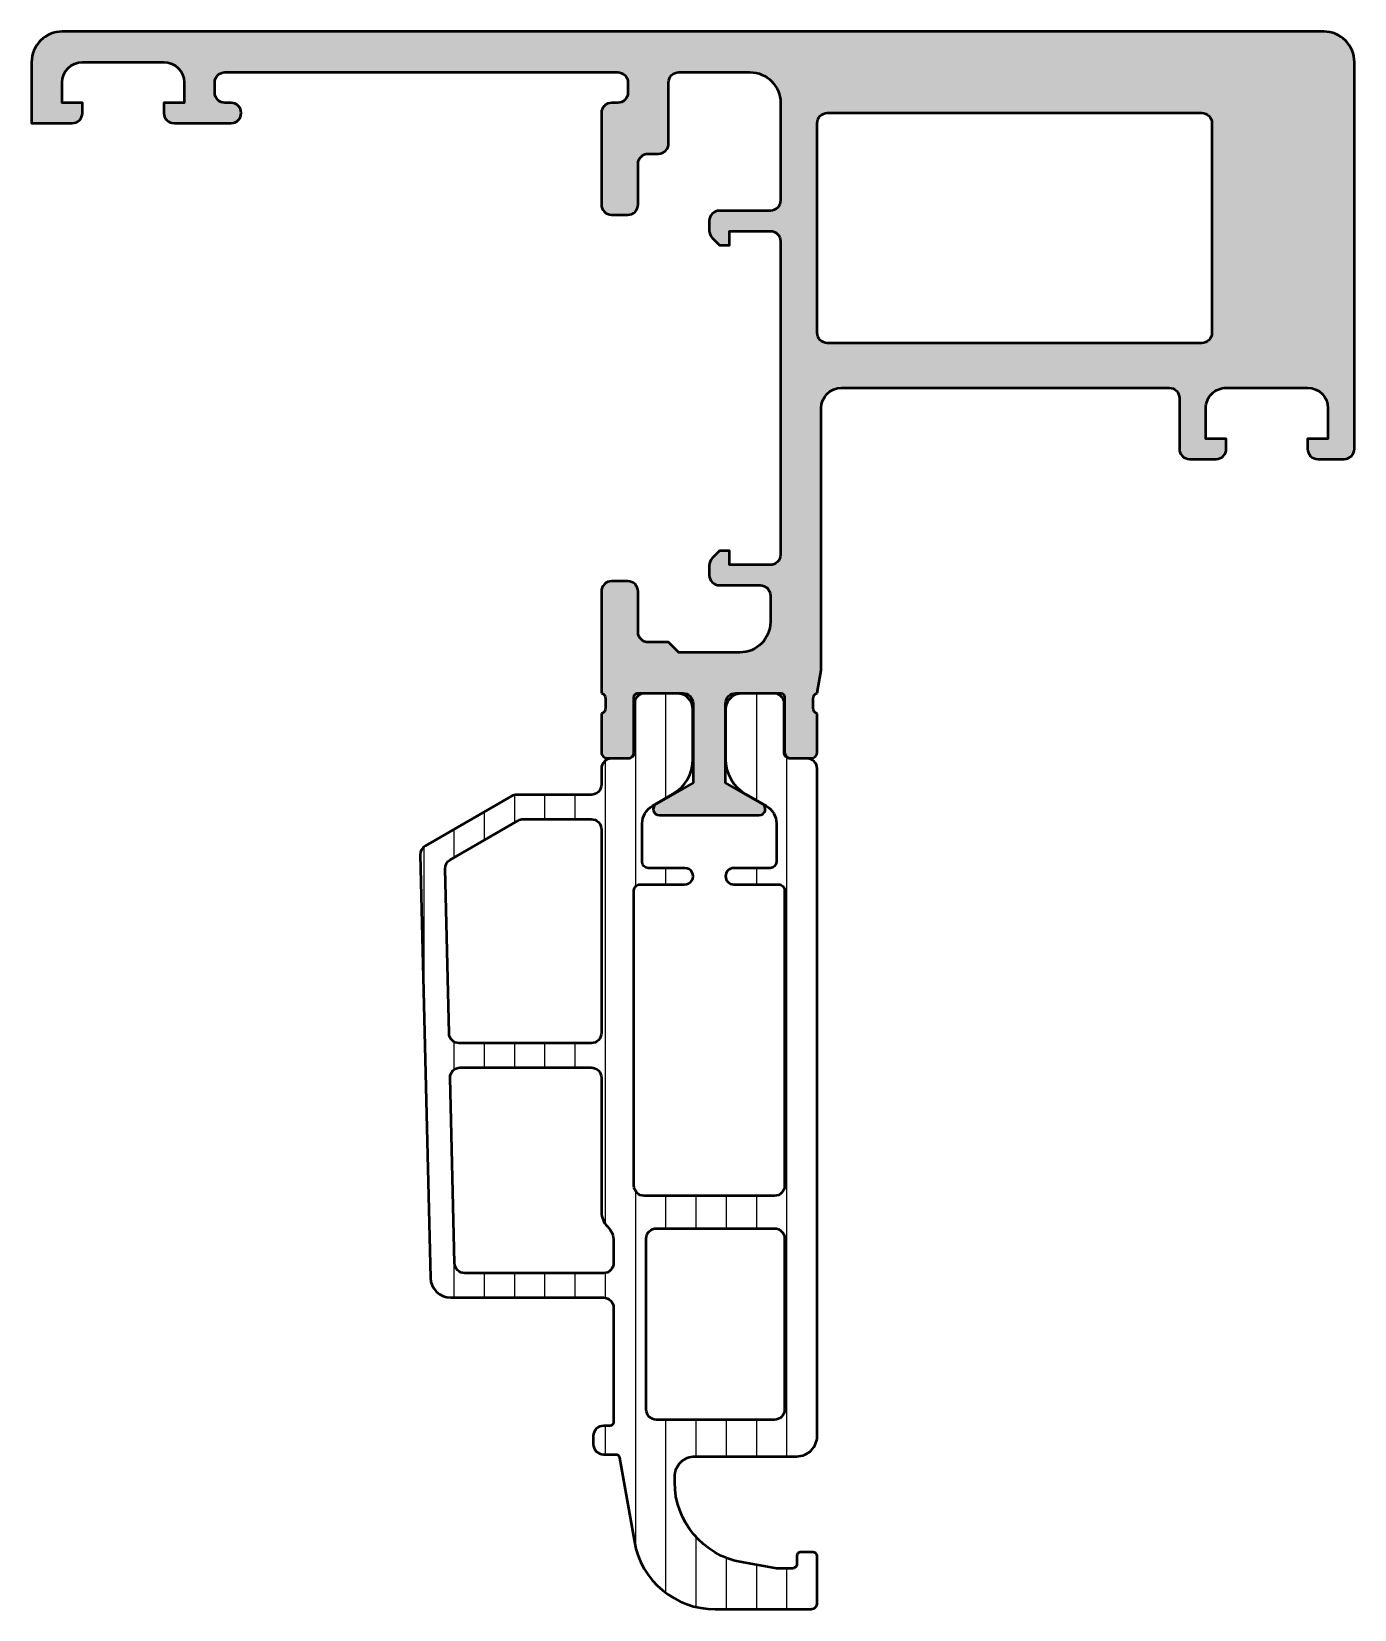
# Model space of a CAD drawing. Extents: x -38.6 to 26.4, y 0 to 77.5.
import ezdxf

# ---------------------------------------------------------------- set-up
doc = ezdxf.new("R2010")
doc.units = 0
for name, color, linetype, lineweight in [('0S-Alu contour', 7, 'Continuous', 50), ('0S-Alu hatch', 252, 'Continuous', 25), ('0S-Plastic contour', 254, 'Continuous', 50), ('0S-Plastic hatch', 253, 'Continuous', 25)]:
    doc.layers.add(name, color=color, linetype=linetype, lineweight=lineweight)

# ---------------------------------------------------------------- blocks, each defined once
blk = doc.blocks.new('333700__1AE1D307_70A3_4FC8_9673_58125BFE7215_')
at = {"layer": '0S-Alu hatch'}
h = blk.add_hatch(color=256, dxfattribs=at)
edge = h.paths.add_edge_path()
edge.add_line((-38.59999999999989, 75.99), (-38.59999999999989, 72.99))
edge.add_line((-38.59999999999989, 72.99), (-36.59999999999989, 72.99))
edge.add_arc((-36.59999999999997, 73.49000000000007), 0.500000000000071, 270.000000000009, 360)
edge.add_line((-36.0999999999999, 73.49000000000007), (-36.09999999999989, 73.99))
edge.add_line((-36.09999999999989, 73.99), (-37.09999999999989, 73.99))
edge.add_line((-37.09999999999989, 73.99), (-37.09999999999989, 74.98999999999994))
edge.add_ellipse((-36.09999999999986, 74.98999999999997), major_axis=(-1.000000000000028, 0), ratio=1, start_angle=270.00000000000165, end_angle=360, ccw=False)
edge.add_line((-36.09999999999989, 75.99), (-32.09999999999989, 75.99))
edge.add_ellipse((-32.09999999999989, 74.99), major_axis=(-1, 0), ratio=1, start_angle=180, end_angle=270, ccw=False)
edge.add_line((-31.09999999999989, 74.99), (-31.09999999999989, 73.99))
edge.add_line((-31.09999999999989, 73.99), (-32.09999999999989, 73.99))
edge.add_line((-32.09999999999989, 73.99), (-32.09999999999989, 73.49))
edge.add_arc((-31.59999999999988, 73.49000000000001), 0.5000000000000107, 180, 269.9999999999984)
edge.add_line((-31.59999999999989, 72.99), (-28.79999999999994, 72.99))
edge.add_arc((-28.79999999999988, 73.49), 0.5, 269.9999999999935, 449.9999999999935)
edge.add_line((-28.79999999999983, 73.99), (-29.09999999999989, 73.99))
edge.add_ellipse((-29.0999999999999, 74.48999999999998), major_axis=(-0.4999999999999858, 0), ratio=1, start_angle=0, end_angle=90.0000000000008, ccw=False)
edge.add_line((-29.59999999999988, 74.48999999999998), (-29.59999999999989, 74.98999999999994))
edge.add_ellipse((-29.10000000000025, 74.9899999999999), major_axis=(-0.4999999999996448, 0), ratio=1, start_angle=269.9999999999984, end_angle=360, ccw=False)
edge.add_line((-29.10000000000023, 75.48999999999954), (-9.79999999999971, 75.49))
edge.add_ellipse((-9.799999999999937, 74.98999999999977), major_axis=(-0.5000000000002274, 0), ratio=1, start_angle=180, end_angle=269.99999999997397, ccw=False)
edge.add_line((-9.29999999999971, 74.98999999999977), (-9.29999999999971, 74.48999999999971))
edge.add_ellipse((-9.799999999999653, 74.48999999999988), major_axis=(-0.4999999999999432, 0), ratio=1, start_angle=89.99999999999352, end_angle=180, ccw=False)
edge.add_line((-9.79999999999971, 73.98999999999992), (-10.09999999999955, 73.98999999999992))
edge.add_arc((-10.09999999999948, 73.4900000000001), 0.4999999999998437, 90.00000000000733, 180)
edge.add_line((-10.59999999999933, 73.4900000000001), (-10.59999999999989, 68.98999999999988))
edge.add_arc((-10.10000000000006, 68.98999999999982), 0.4999999999998295, 180, 269.9999999999935)
edge.add_line((-10.10000000000012, 68.49), (-9.299999999999823, 68.49))
edge.add_arc((-9.29999999999951, 68.9899999999998), 0.4999999999998011, 269.9999999999642, 360)
edge.add_line((-8.79999999999971, 68.9899999999998), (-8.79999999999971, 70.9900000000001))
edge.add_ellipse((-8.299999999999908, 70.99000000000014), major_axis=(-0.4999999999998011, 0), ratio=1, start_angle=270.00000000000324, end_angle=360, ccw=False)
edge.add_line((-8.299999999999937, 71.48999999999992), (-7.799999999999594, 71.49))
edge.add_arc((-7.799999999999637, 71.99000000000015), 0.5000000000001564, 270.0000000000049, 360)
edge.add_line((-7.299999999999481, 71.99000000000015), (-7.299999999999935, 74.99000000000005))
edge.add_ellipse((-6.799999999999893, 74.98999999999995), major_axis=(-0.5000000000000427, 0), ratio=1, start_angle=269.99999999999187, end_angle=360, ccw=False)
edge.add_line((-6.799999999999822, 75.49), (-3.299999999999822, 75.49))
edge.add_ellipse((-3.29999999999985, 73.98999999999997), major_axis=(-1.500000000000028, 0), ratio=1, start_angle=180, end_angle=269.9999999999989, ccw=False)
edge.add_line((-1.799999999999822, 73.98999999999997), (-1.799999999999708, 69.18999999999993))
edge.add_ellipse((-2.299999999999843, 69.18999999999994), major_axis=(-0.5000000000001349, 0), ratio=1, start_angle=90.00000000000239, end_angle=180, ccw=False)
edge.add_line((-2.299999999999822, 68.68999999999981), (-4.80000000000039, 68.6899999999997))
edge.add_arc((-4.800000000000212, 68.18999999999974), 0.4999999999999574, 90.00000000002036, 180)
edge.add_line((-5.30000000000017, 68.18999999999974), (-5.300000000000163, 67.71233087468475))
edge.add_arc((-4.799999999997385, 67.71233087468516), 0.5000000000027783, 180, 225.0000000000436)
edge.add_line((-5.153553390592354, 67.35877748408966), (-4.799999999999708, 66.98999999999954))
edge.add_line((-4.799999999999708, 66.98999999999954), (-4.300000000000163, 66.98999999999948))
edge.add_line((-4.300000000000163, 66.98999999999948), (-4.300000000000163, 67.68999999999959))
edge.add_line((-4.300000000000163, 67.68999999999959), (-2.299999999999481, 67.68999999999959))
edge.add_ellipse((-2.299999999999509, 67.18999999999954), major_axis=(-0.5000000000000285, 0), ratio=1, start_angle=180, end_angle=269.99999999999676, ccw=False)
edge.add_line((-1.799999999999481, 67.18999999999954), (-1.799999999999708, 51.78999999999972))
edge.add_ellipse((-2.299999999999672, 51.78999999999969), major_axis=(-0.4999999999999643, 0), ratio=1, start_angle=89.99999999999591, end_angle=180, ccw=False)
edge.add_line((-2.299999999999708, 51.28999999999972), (-4.300000000000276, 51.28999999999972))
edge.add_line((-4.300000000000276, 51.28999999999972), (-4.300000000000163, 51.98999999999988))
edge.add_line((-4.300000000000163, 51.98999999999988), (-4.799999999999708, 51.98999999999971))
edge.add_line((-4.799999999999708, 51.98999999999971), (-5.153553390592359, 51.62122251590908))
edge.add_arc((-4.79999999999872, 51.26766912531413), 0.500000000001446, 134.9999999998934, 180)
edge.add_line((-5.300000000000165, 51.26766912531413), (-5.300000000000163, 50.78999999999972))
edge.add_arc((-4.800000000000021, 50.78999999999986), 0.5000000000001421, 180, 269.9999999999838)
edge.add_line((-4.800000000000163, 50.28999999999972), (-2.799999999999708, 50.28999999999967))
edge.add_ellipse((-2.799999999999793, 49.78999999999958), major_axis=(-0.5000000000000853, 0), ratio=1, start_angle=180, end_angle=269.9999999999902, ccw=False)
edge.add_line((-2.299999999999708, 49.78999999999958), (-2.299999999999935, 48.4900000000001))
edge.add_ellipse((-3.799999999999879, 48.49000000000005), major_axis=(-1.499999999999943, 0), ratio=1, start_angle=90.00000000000648, end_angle=180, ccw=False)
edge.add_line((-3.799999999999708, 46.99000000000011), (-6.799999999999708, 46.98999999999999))
edge.add_line((-6.799999999999708, 46.98999999999999), (-7.299999999999708, 47.48999999999999))
edge.add_line((-7.299999999999708, 47.48999999999999), (-8.299999999999482, 47.48999999999999))
edge.add_ellipse((-8.29999999999956, 47.99000000000014), major_axis=(-0.5000000000001493, 0), ratio=1, start_angle=0, end_angle=90.00000000000898, ccw=False)
edge.add_line((-8.79999999999971, 47.99000000000014), (-8.79999999999971, 49.98999999999949))
edge.add_arc((-9.299999999999887, 49.98999999999981), 0.5000000000001777, 0, 89.99999999997966)
edge.add_line((-9.29999999999971, 50.48999999999999), (-10.09999999999943, 50.48999999999994))
edge.add_arc((-10.09999999999985, 49.98999999999989), 0.5000000000000427, 89.99999999995278, 180)
edge.add_line((-10.59999999999989, 49.98999999999989), (-10.6, 44.99000000000011))
edge.add_ellipse((-10.67883644654314, 44.72247940800618), major_axis=(-0.2788950563282385, 0), ratio=1, start_angle=178.8354106260059, end_angle=253.580123580536, ccw=False)
edge.add_line((-10.39999899999928, 44.71681100000829), (-10.39999899999905, 44.26252048938162))
edge.add_ellipse((-10.67886709564217, 44.2568598299045), major_axis=(-0.2789255417371022, 0), ratio=1, start_angle=106.42459455531491, end_angle=181.162870072901, ccw=False)
edge.add_line((-10.5999999999992, 43.98931648938154), (-10.59999999999955, 42.0899999999995))
edge.add_arc((-10.29999999999937, 42.08999999999933), 0.3000000000001819, 180, 270.0000000000216)
edge.add_line((-10.29999999999925, 41.78999999999915), (-9.300000000000278, 41.78999999999892))
edge.add_arc((-9.299999999999851, 42.08999999999948), 0.3000000000005514, 269.9999999999186, 360)
edge.add_line((-8.9999999999993, 42.08999999999948), (-8.999999999999755, 44.78999979626336))
edge.add_ellipse((-8.800000000001727, 44.78999979626332), major_axis=(-0.1999999999980275, 0), ratio=1, start_angle=269.9999993432893, end_angle=360, ccw=False)
edge.add_line((-8.799999997709374, 44.98999979626136), (-6.599979809750133, 44.98999977104936))
edge.add_ellipse((-6.599979809744804, 44.49000013670686), major_axis=(-0.4999996343425011, 0), ratio=1, start_angle=179.9999726792434, end_angle=270.00000000061067, ccw=False)
edge.add_line((-6.09998017540236, 44.48999989828847), (-6.09998017540236, 40.58996209954147))
edge.add_line((-6.09998017540236, 40.58996209954147), (-7.901580952457361, 39.54980740593651))
edge.add_arc((-7.751580952457433, 39.28999978480115), 0.2999999999999872, 119.9999999999854, 269.9999999999878)
edge.add_line((-7.751580952457497, 38.98999978480116), (-2.848379398346859, 38.98999978480116))
edge.add_arc((-2.848379398347151, 39.28999978480114), 0.2999999999999829, 270.0000000000556, 420.0000000000632)
edge.add_line((-2.698379398347447, 39.54980740593662), (-4.499980175402224, 40.58996209954147))
edge.add_line((-4.499980175402224, 40.58996209954147), (-4.499980175402451, 44.4899998982883))
edge.add_ellipse((-3.999980541059851, 44.49000013670683), major_axis=(-0.4999996343426574, 0), ratio=1, start_angle=-90.00000000057969, end_angle=2.7320756714743766e-05, ccw=False)
edge.add_line((-3.999980541054791, 44.98999977104948), (-1.800000002291635, 44.98999979626067))
edge.add_ellipse((-1.799999999999722, 44.78999979626062), major_axis=(-0.2000000000000597, 0), ratio=1, start_angle=180, end_angle=270.0000006565845, ccw=False)
edge.add_line((-1.599999999999663, 44.78999979626062), (-1.599999999999663, 42.08999978365675))
edge.add_arc((-1.299999999999168, 42.08999978365734), 0.3000000000004945, 180, 270.0000000000705)
edge.add_line((-1.299999999998799, 41.78999978365685), (-0.2999999999994813, 41.78999978365685))
edge.add_arc((-0.2999999999996945, 42.08999978365679), 0.2999999999999403, 270.0000000000407, 360)
edge.add_line((2.459e-13, 42.08999978365679), (3.595e-13, 43.98931627303942))
edge.add_ellipse((0.0788670956433933, 44.25685961356253), major_axis=(-0.2789255417372833, 0), ratio=1, start_angle=-1.1628700728887225, end_angle=73.57540544468208, ccw=False)
edge.add_line((-0.2000009999999083, 44.26252027303961), (-0.2000009999999108, 44.7168107836661))
edge.add_ellipse((0.0788363662121484, 44.72247919003075), major_axis=(-0.278894975979835, 0), ratio=1, start_angle=-73.58012358057039, end_angle=1.164589373953902, ccw=False)
edge.add_line((-5.76184059e-08, 44.98999970495325), (0.2000000000000639, 46.12425639564837))
edge.add_line((0.2000000000000639, 46.12425639564837), (0.2000000000000639, 58.98999999999931))
edge.add_ellipse((1.200000000000333, 58.98999999999933), major_axis=(-1.00000000000027, 0), ratio=1, start_angle=270.00000000000244, end_angle=360, ccw=False)
edge.add_line((1.200000000000291, 59.98999999999959), (17.29999999999986, 59.98999999999954))
edge.add_ellipse((17.30026014177668, 59.49026014177603), major_axis=(-0.4997399259324809, 0), ratio=1, start_angle=179.9701744331647, end_angle=270.0298255668338, ccw=False)
edge.add_line((17.8000000000002, 59.48999999999919), (17.8000000000002, 56.98999999999937))
edge.add_arc((18.29973985822334, 56.98973985822274), 0.4997399259321042, 179.9701744331891, 270.0298255668378)
edge.add_line((18.3000000000002, 56.4899999999996), (19.59999923706052, 56.48999999999954))
edge.add_arc((19.60001976472822, 56.98997947233206), 0.499979472753929, 269.997647605978, 360.0023523939924)
edge.add_line((20.09999923706075, 56.98999999999951), (20.09999923706063, 57.48999999999954))
edge.add_line((20.09999923706063, 57.48999999999954), (19.09999923706052, 57.48999999999954))
edge.add_line((19.09999923706052, 57.48999999999954), (19.09999923706052, 58.9899999999996))
edge.add_ellipse((20.09999923706048, 58.98999999999964), major_axis=(-0.9999999999999573, 0), ratio=1, start_angle=269.99999999999756, end_angle=360, ccw=False)
edge.add_line((20.09999923706052, 59.98999999999959), (24.09999923706064, 59.98999999999954))
edge.add_ellipse((24.09993023723738, 58.9899310001764), major_axis=(-1.000069002203465, 0), ratio=1, start_angle=180.003953125862, end_angle=269.9960468741116, ccw=False)
edge.add_line((25.09999923706052, 58.98999999999919), (25.09999923706052, 57.48999999999931))
edge.add_line((25.09999923706052, 57.48999999999931), (24.09999923706064, 57.48999999999954))
edge.add_line((24.09999923706064, 57.48999999999954), (24.09999923706064, 56.98999999999959))
edge.add_arc((24.59997364434203, 56.98997440728099), 0.4999744079364205, 179.9970671402619, 270.0029328596412)
edge.add_line((24.59999923706063, 56.4899999999996), (25.90000228881811, 56.48999999999954))
edge.add_arc((25.8999966178682, 56.99000338213156), 0.5000033821641809, 270.0006498385949, 359.9993501610261)
edge.add_line((26.40000000000022, 56.98999771117835), (26.4, 75.99))
edge.add_arc((24.90002811001469, 75.99002810999866), 1.499971890248706, 359.9989262571821, 450.0010405805716)
edge.add_line((24.90000086818954, 77.48999999999998), (-37.09999999999967, 77.49))
edge.add_arc((-37.09999999999977, 75.98999999999987), 1.500000000000127, 89.9999999999962, 180)
edge = h.paths.add_edge_path()
edge.add_ellipse((0.5000000000004164, 72.99), major_axis=(-0.4999999999999432, 0), ratio=1, start_angle=270.0000000000065, end_angle=360, ccw=False)
edge.add_line((0.5000000000003596, 73.48999999999992), (18.90000000000011, 73.48999999999998))
edge.add_ellipse((18.90002560021481, 72.99002560021519), major_axis=(-0.4999744004401946, 0), ratio=1, start_angle=179.997067647325, end_angle=270.0029337187196, ccw=False)
edge.add_line((19.40000000000021, 72.99000001192029), (19.40000000000033, 62.68999999999907))
edge.add_ellipse((18.89997839413961, 62.69002160586031), major_axis=(-0.5000216063275167, 0), ratio=1, start_angle=90.00247574224272, end_angle=179.9975242576596, ccw=False)
edge.add_line((18.89999999999999, 62.18999999999958), (0.4999999999999041, 62.18999999999958))
edge.add_ellipse((0.4999999999999332, 62.6899999999995), major_axis=(-0.4999999999999148, 0), ratio=1, start_angle=0, end_angle=89.9999999999967, ccw=False)
edge.add_line((1.85e-14, 62.68999999999953), (4.732e-13, 72.99))
at = {"layer": '0S-Alu contour', "color": 7}
for points in [[(24.90000086818954, 77.48999999999998), (-37.09999999999967, 77.49)], [(-38.59999999999989, 75.99), (-38.59999999999989, 72.99), (-36.59999999999989, 72.99)], [(-36.09999999999989, 75.99), (-32.09999999999989, 75.99)], [(26.40000000000022, 56.98999771117835), (26.4, 75.99)], [(-29.10000000000023, 75.48999999999954), (-9.79999999999971, 75.49)], [(-6.799999999999822, 75.49), (-3.299999999999822, 75.49)], [(-36.0999999999999, 73.49000000000007), (-36.09999999999989, 73.99), (-37.09999999999989, 73.99), (-37.09999999999989, 74.98999999999994)], [(-31.09999999999989, 74.99), (-31.09999999999989, 73.99), (-32.09999999999989, 73.99), (-32.09999999999989, 73.49)], [(-29.59999999999988, 74.48999999999998), (-29.59999999999989, 74.98999999999994)], [(-9.29999999999971, 74.98999999999977), (-9.29999999999971, 74.48999999999971)], [(-7.299999999999481, 71.99000000000015), (-7.299999999999935, 74.99000000000005)], [(-28.79999999999983, 73.99), (-29.09999999999989, 73.99)], [(-9.79999999999971, 73.98999999999992), (-10.09999999999955, 73.98999999999992)], [(-1.799999999999822, 73.98999999999997), (-1.799999999999708, 69.18999999999993)], [(-31.59999999999989, 72.99), (-28.79999999999994, 72.99)], [(-10.59999999999933, 73.4900000000001), (-10.59999999999989, 68.98999999999988)], [(1.85e-14, 62.68999999999953), (4.732e-13, 72.99)], [(0.5000000000003596, 73.48999999999992), (18.90000000000011, 73.48999999999998)], [(19.40000000000021, 72.99000001192029), (19.40000000000033, 62.68999999999907)], [(-8.299999999999937, 71.48999999999992), (-7.799999999999594, 71.49)], [(-8.79999999999971, 68.9899999999998), (-8.79999999999971, 70.9900000000001)], [(-10.10000000000012, 68.49), (-9.299999999999823, 68.49)], [(-2.299999999999822, 68.68999999999981), (-4.80000000000039, 68.6899999999997)], [(-5.30000000000017, 68.18999999999974), (-5.300000000000163, 67.71233087468475)], [(-5.153553390592354, 67.35877748408966), (-4.799999999999708, 66.98999999999954), (-4.300000000000163, 66.98999999999948), (-4.300000000000163, 67.68999999999959), (-2.299999999999481, 67.68999999999959)], [(-1.799999999999481, 67.18999999999954), (-1.799999999999708, 51.78999999999972)], [(18.89999999999999, 62.18999999999958), (0.4999999999999041, 62.18999999999958)], [(1.200000000000291, 59.98999999999959), (17.29999999999986, 59.98999999999954)], [(20.09999923706052, 59.98999999999959), (24.09999923706064, 59.98999999999954)], [(-5.76184059e-08, 44.98999970495325), (0.2000000000000639, 46.12425639564837), (0.2000000000000639, 58.98999999999931)], [(17.8000000000002, 59.48999999999919), (17.8000000000002, 56.98999999999937)], [(20.09999923706075, 56.98999999999951), (20.09999923706063, 57.48999999999954), (19.09999923706052, 57.48999999999954), (19.09999923706052, 58.9899999999996)], [(25.09999923706052, 58.98999999999919), (25.09999923706052, 57.48999999999931), (24.09999923706064, 57.48999999999954), (24.09999923706064, 56.98999999999959)], [(18.3000000000002, 56.4899999999996), (19.59999923706052, 56.48999999999954)], [(24.59999923706063, 56.4899999999996), (25.90000228881811, 56.48999999999954)], [(-2.299999999999708, 51.28999999999972), (-4.300000000000276, 51.28999999999972), (-4.300000000000163, 51.98999999999988), (-4.799999999999708, 51.98999999999971), (-5.153553390592359, 51.62122251590908)], [(-5.300000000000165, 51.26766912531413), (-5.300000000000163, 50.78999999999972)], [(-9.29999999999971, 50.48999999999999), (-10.09999999999943, 50.48999999999994)], [(-10.59999999999989, 49.98999999999989), (-10.6, 44.99000000000011)], [(-8.79999999999971, 47.99000000000014), (-8.79999999999971, 49.98999999999949)], [(-4.800000000000163, 50.28999999999972), (-2.799999999999708, 50.28999999999967)], [(-2.299999999999708, 49.78999999999958), (-2.299999999999935, 48.4900000000001)], [(-3.799999999999708, 46.99000000000011), (-6.799999999999708, 46.98999999999999), (-7.299999999999708, 47.48999999999999), (-8.299999999999482, 47.48999999999999)], [(-8.799999997709374, 44.98999979626136), (-6.599979809750133, 44.98999977104936)], [(-3.999980541054791, 44.98999977104948), (-1.800000002291635, 44.98999979626067)], [(-10.39999899999928, 44.71681100000829), (-10.39999899999905, 44.26252048938162)], [(-8.9999999999993, 42.08999999999948), (-8.999999999999755, 44.78999979626336)], [(-6.09998017540236, 44.48999989828847), (-6.09998017540236, 40.58996209954147), (-7.901580952457361, 39.54980740593651)], [(-2.698379398347447, 39.54980740593662), (-4.499980175402224, 40.58996209954147), (-4.499980175402451, 44.4899998982883)], [(-1.599999999999663, 44.78999979626062), (-1.599999999999663, 42.08999978365675)], [(-0.2000009999999083, 44.26252027303961), (-0.2000009999999108, 44.7168107836661)], [(-10.5999999999992, 43.98931648938154), (-10.59999999999955, 42.0899999999995)], [(2.459e-13, 42.08999978365679), (3.595e-13, 43.98931627303942)], [(-10.29999999999925, 41.78999999999915), (-9.300000000000278, 41.78999999999892)], [(-1.299999999998799, 41.78999978365685), (-0.2999999999994813, 41.78999978365685)], [(-7.751580952457497, 38.98999978480116), (-2.848379398346859, 38.98999978480116)]]:
    blk.add_lwpolyline(points, dxfattribs=at)
for centre, radius, start, end in [((-37.09999999999977, 75.98999999999987), 1.500000000000127, 89.9999999999962, 180), ((24.90002811001469, 75.99002810999866), 1.499971890248706, 359.9989262571821, 90.00104058057168), ((-28.79999999999988, 73.49), 0.5, 269.9999999999935, 89.99999999999349), ((-10.09999999999948, 73.4900000000001), 0.4999999999998437, 90.00000000000733, 180), ((-36.59999999999997, 73.49000000000007), 0.500000000000071, 270.000000000009, 0), ((-31.59999999999988, 73.49000000000001), 0.5000000000000107, 180, 269.9999999999984), ((-7.799999999999637, 71.99000000000015), 0.5000000000001564, 270.0000000000049, 0), ((-10.10000000000006, 68.98999999999982), 0.4999999999998295, 180, 269.9999999999935), ((-9.29999999999951, 68.9899999999998), 0.4999999999998011, 269.9999999999642, 0), ((-4.800000000000212, 68.18999999999974), 0.4999999999999574, 90.00000000002036, 180), ((-4.799999999997385, 67.71233087468516), 0.5000000000027783, 180, 225.0000000000436), ((18.29973985822334, 56.98973985822274), 0.4997399259321042, 179.9701744331891, 270.0298255668378), ((19.60001976472822, 56.98997947233206), 0.499979472753929, 269.997647605978, 0.0023523939924092), ((24.59997364434203, 56.98997440728099), 0.4999744079364205, 179.9970671402619, 270.0029328596412), ((25.8999966178682, 56.99000338213156), 0.5000033821641809, 270.0006498385949, 359.9993501610261), ((-4.79999999999872, 51.26766912531413), 0.500000000001446, 134.9999999998934, 180), ((-10.09999999999985, 49.98999999999989), 0.5000000000000427, 89.99999999995278, 180), ((-9.299999999999887, 49.98999999999981), 0.5000000000001777, 0, 89.99999999997966), ((-4.800000000000021, 50.78999999999986), 0.5000000000001421, 180, 269.9999999999838), ((-10.29999999999937, 42.08999999999933), 0.3000000000001819, 180, 270.0000000000216), ((-9.299999999999851, 42.08999999999948), 0.3000000000005514, 269.9999999999186, 0), ((-1.299999999999168, 42.08999978365734), 0.3000000000004945, 180, 270.0000000000705), ((-0.2999999999996945, 42.08999978365679), 0.2999999999999403, 270.0000000000407, 0), ((-7.751580952457433, 39.28999978480115), 0.2999999999999872, 119.9999999999854, 269.9999999999878), ((-2.848379398347151, 39.28999978480114), 0.2999999999999829, 270.0000000000556, 60.00000000006319)]:
    blk.add_arc(centre, radius, start, end, dxfattribs=at)
at = {"layer": '0S-Alu contour', "color": 7, "extrusion": (0, 0, -1)}
for centre, radius, start, end in [((36.09999999999986, 74.98999999999997), 1.000000000000028, 0, 89.99999999999837), ((32.09999999999989, 74.99), 1, 90, 180), ((29.10000000000025, 74.9899999999999), 0.4999999999996448, 0, 90.0000000000016), ((9.799999999999937, 74.98999999999977), 0.5000000000002274, 90.00000000002605, 180), ((6.799999999999893, 74.98999999999995), 0.5000000000000427, 0, 90.00000000000813), ((3.29999999999985, 73.98999999999997), 1.500000000000028, 90.0000000000011, 180), ((29.0999999999999, 74.48999999999998), 0.4999999999999858, 269.9999999999992, 0), ((9.799999999999653, 74.48999999999988), 0.4999999999999432, 180, 270.0000000000065), ((-0.5000000000004164, 72.99), 0.4999999999999432, 0, 89.99999999999349), ((-18.90002560021481, 72.99002560021519), 0.4999744004401946, 89.99706628128041, 180.0029323526751), ((8.299999999999908, 70.99000000000014), 0.4999999999998011, 0, 89.99999999999675), ((2.299999999999843, 69.18999999999994), 0.5000000000001349, 180, 269.9999999999976), ((2.299999999999509, 67.18999999999954), 0.5000000000000285, 90.00000000000325, 180), ((-0.4999999999999332, 62.6899999999995), 0.4999999999999148, 270.0000000000033, 0), ((-18.89997839413961, 62.69002160586031), 0.5000216063275167, 180.0024757423405, 269.9975242577573), ((-1.200000000000333, 58.98999999999933), 1.00000000000027, 0, 89.99999999999756), ((-17.30026014177668, 59.49026014177603), 0.4997399259324809, 89.97017443316624, 180.0298255668353), ((-20.09999923706048, 58.98999999999964), 0.9999999999999573, 0, 90.00000000000244), ((-24.09993023723738, 58.9899310001764), 1.000069002203465, 90.00395312588844, 179.996046874138), ((2.299999999999672, 51.78999999999969), 0.4999999999999643, 180, 270.0000000000041), ((2.799999999999793, 49.78999999999958), 0.5000000000000853, 90.00000000000978, 180), ((3.799999999999879, 48.49000000000005), 1.499999999999943, 180, 269.9999999999935), ((8.29999999999956, 47.99000000000014), 0.5000000000001493, 269.999999999991, 0), ((10.67883644654314, 44.72247940800618), 0.2788950563282385, 106.419876419464, 181.1645893739942), ((8.800000000001727, 44.78999979626332), 0.1999999999980275, 0, 90.00000065671072), ((6.599979809744804, 44.49000013670686), 0.4999996343425011, 89.99999999938935, 180.0000273207567), ((3.999980541059851, 44.49000013670683), 0.4999996343426574, 359.9999726792433, 90.0000000005797), ((1.799999999999722, 44.78999979626062), 0.2000000000000597, 89.9999993434155, 180), ((-0.0788363662121484, 44.72247919003075), 0.278894975979835, 358.8354106260461, 73.58012358057047), ((10.67886709564217, 44.2568598299045), 0.2789255417371022, 178.837129927099, 253.5754054446851), ((-0.0788670956433933, 44.25685961356253), 0.2789255417372833, 286.4245945553179, 1.162870072888732)]:
    blk.add_arc(centre, radius, start, end, dxfattribs=at)
blk = doc.blocks.new('284341__90FC9CE1_DC25_4D81_BE6F_B992E4CA44E5___E1F39129_18BD_475C_81D2_7C79EF296517_')
at = {"layer": '0S-Plastic hatch'}
h = blk.add_hatch(dxfattribs=at)
h.set_pattern_fill('ANSI31', color=256, scale=0.4680000000000001, angle=45, style=0)
h.set_pattern_definition([(90, (0, 0), (-1.4859, 0), [])])
edge = h.paths.add_edge_path()
edge.add_arc((-18.99904737710766, 37.05476643054375), 0.4999999999999857, 120.0000000000009, 181.379188037598)
edge.add_line((-19.49890252636148, 37.04273190668817), (-18.99890058189721, 16.27510124871956))
edge.add_arc((-17.99919028338955, 16.29917029643074), 1, 181.3791880375996, 269.999999999999)
edge.add_line((-17.99919028338957, 15.29917029643074), (-10.49919028338954, 15.29917029643066))
edge.add_ellipse((-10.49919028338955, 14.79917029643067), major_axis=(-0.4999999999999858, 0), ratio=1, start_angle=180, end_angle=269.9999999999992, ccw=False)
edge.add_line((-9.999190283389561, 14.79917029643067), (-9.999190283389549, 9.199383249588934))
edge.add_ellipse((-10.19919028338954, 9.199383249588934), major_axis=(-0.1999999999999957, 0), ratio=1, start_angle=89.9999999999979, end_angle=180, ccw=False)
edge.add_line((-10.19919028338955, 8.999383249588938), (-10.49919028338977, 8.999383249588943))
edge.add_arc((-10.49919028338977, 8.499383249589044), 0.4999999999999006, 90.0000000000004, 180)
edge.add_line((-10.99919028338967, 8.499383249589044), (-10.99919028338944, 8.09938324958867))
edge.add_arc((-10.49919028338944, 8.09938324958894), 0.5, 180, 269.9999999999992)
edge.add_line((-10.49919028338945, 7.599383249588939), (-9.90713277960906, 7.599383249588939))
edge.add_ellipse((-9.907132779609064, 7.399383249588922), major_axis=(-0.200000000000017, 0), ratio=1, start_angle=190.0000000000027, end_angle=269.999999999999, ccw=False)
edge.add_line((-9.710171229006608, 7.43411288512232), (-8.98205668874036, 3.304770130310956))
edge.add_arc((-5.04282567669153, 3.99936284097869), 3.999999999999999, 190.0000000000001, 270.5524425235895)
edge.add_line((-5.004258510418478, -0.0004512264106502), (-0.2984045627949596, -0.0008297025989492))
edge.add_arc((-0.29838043479226, 0.2991702964307166), 0.2999999999999333, 269.9953918909191, 360.0403432461902)
edge.add_line((0.0016194908394069, 0.2993815331563501), (-5.76184959e-08, 2.599475964102779))
edge.add_arc((-0.2000000080394557, 2.599335139618858), 0.1999999999998041, 0.0403432462444002, 89.99539189096795)
edge.add_line((-0.199983922704493, 2.799335138971817), (-0.7999841054192729, 2.799383394991863))
edge.add_arc((-0.8000001907544486, 2.59938339563898), 0.1999999999997282, 89.99539189090687, 180.0403432462173)
edge.add_line((-1.000000141175332, 2.59924257115513), (-0.9997185914481747, 2.199383612218596))
edge.add_ellipse((-1.19971854186934, 2.199242787734831), major_axis=(-0.20000000000001, 0), ratio=1, start_angle=89.9953918909456, end_angle=180.0403432461812, ccw=False)
edge.add_line((-1.199734627204381, 1.999242788381666), (-1.99859789533335, 1.999307038298425))
edge.add_line((-1.99859789533335, 1.999307038298425), (-3.693885817815117, 2.298232039101193))
edge.add_ellipse((-2.999293108030253, 6.237463046144924), major_axis=(-3.99999999491763, 0), ratio=1, start_angle=0.018375199178194634, end_angle=80.0000000000046, ccw=False)
edge.add_line((-6.999292897240994, 6.236180215263064), (-6.999377339798971, 6.499480873352396))
edge.add_ellipse((-5.999377395422366, 6.499801581071849), major_axis=(-0.9999999958033265, 0), ratio=1, start_angle=-90.00460810905707, end_angle=0.018375199178194634, ccw=False)
edge.add_line((-5.999296968747453, 7.499801573640951), (-1.000080484293607, 7.49939950327915))
edge.add_arc((-1.000000057618176, 8.499399500044959), 1.000000000000033, 269.9953918909325, 360)
edge.add_line((-5.76181427e-08, 8.499399500044959), (-5.76185172e-08, 41.27999970495377))
edge.add_arc((-0.5000000576180412, 41.27999970495377), 0.4999999999995241, 0, 90)
edge.add_line((-0.5000000576180412, 41.7799997049533), (-1.318959384948075, 41.7799997049533))
edge.add_ellipse((-1.318959384948118, 42.07999970495333), major_axis=(-0.3000000000000327, 0), ratio=1, start_angle=-0.0012329561578781068, end_angle=90.00000000000807, ccw=False)
edge.add_line((-1.61895938487869, 42.08000616069667), (-1.618907954545146, 44.47999969140428))
edge.add_arc((-2.11890796809418, 44.47999969140426), 0.5000000135490338, 0, 90.00000000000733)
edge.add_line((-2.118907968094243, 44.9799997049533), (-3.699002977354314, 44.97999970495323))
edge.add_arc((-3.69900297735437, 44.1799997049533), 0.7999999999999261, 89.99999999999594, 180)
edge.add_line((-4.499002977354296, 44.1799997049533), (-4.499002977354289, 41.74787775947548))
edge.add_arc((-2.515116764843443, 41.74854950715167), 1.983886326238368, 180.0194004600886, 240.2681293351861)
edge.add_line((-3.499008853677694, 40.02583034461677), (-2.501265780310272, 39.44977859922628))
edge.add_ellipse((-3.001268718471929, 38.58375489179688), major_axis=(-1.000000000000025, 0), ratio=1, start_angle=179.9991381130727, end_angle=239.9998056125999, ccw=False)
edge.add_line((-2.001268718585046, 38.58373984903222), (-2.001297059099438, 36.69974259047962))
edge.add_ellipse((-2.301297059065492, 36.69974710330695), major_axis=(-0.2999999999999972, 0), ratio=1, start_angle=89.99999999999869, end_angle=179.9991381134956, ccw=False)
edge.add_line((-2.301297059065499, 36.39974710330696), (-4.099002977354298, 36.39974710330697))
edge.add_arc((-4.099002977354298, 35.99974710330696), 0.4000000000000128, 90, 270)
edge.add_line((-4.099002977354298, 35.59974710330695), (-1.899002977354323, 35.59974710330696))
edge.add_ellipse((-1.899002977354317, 35.29974710330695), major_axis=(-0.3000000000000043, 0), ratio=1, start_angle=180, end_angle=270.0000000000013, ccw=False)
edge.add_line((-1.599002977354312, 35.29974710330695), (-1.599002977354284, 20.79974710330701))
edge.add_ellipse((-2.099002977354298, 20.799747103307), major_axis=(-0.5000000000000141, 0), ratio=1, start_angle=90, end_angle=180, ccw=False)
edge.add_line((-2.099002977354298, 20.29974710330699), (-8.499997871202975, 20.29974710330699))
edge.add_ellipse((-8.49999787120284, 20.79974710330684), major_axis=(-0.4999999999998508, 0), ratio=1, start_angle=0, end_angle=89.99999999998448, ccw=False)
edge.add_line((-8.99999787120269, 20.79974710330684), (-8.999997871202861, 35.29974710330701))
edge.add_ellipse((-8.699997871202868, 35.29974710330701), major_axis=(-0.2999999999999936, 0), ratio=1, start_angle=269.9999999999993, end_angle=360, ccw=False)
edge.add_line((-8.699997871202864, 35.599747103307), (-6.520663820474555, 35.599747103307))
edge.add_arc((-6.499190283389604, 35.99917029643065), 0.4000000000000349, 266.9226630513593, 449.9999999999939)
edge.add_line((-6.499190283389562, 36.39917029643068), (-8.297703641906988, 36.39974710330696))
edge.add_ellipse((-8.297703641906985, 36.69974710330697), major_axis=(-0.3000000000000043, 0), ratio=1, start_angle=0.0008618865044809354, end_angle=89.99999999999937, ccw=False)
edge.add_line((-8.597703641873046, 36.69974259047978), (-8.597731994942063, 38.58457446658341))
edge.add_ellipse((-7.597731995055229, 38.58458950934102), major_axis=(-0.9999999999999749, 0), ratio=1, start_angle=-59.99980561259463, end_angle=0.0008618865044809354, ccw=False)
edge.add_line((-8.097734933216941, 39.45061321677032), (-7.101437448514377, 40.02583034461678))
edge.add_arc((-8.08532953734862, 41.74854950715168), 1.983886326238371, 299.7318706648136, 359.9805995399114)
edge.add_line((-6.10144332483777, 41.74787775947526), (-6.101443324837769, 44.17999970495336))
edge.add_arc((-6.901443324837699, 44.17999970495332), 0.7999999999999297, 0, 90.00000000000483)
edge.add_line((-6.901443324837766, 44.97999970495324), (-8.48153833409781, 44.9799997049533))
edge.add_arc((-8.481538334097875, 44.47999969140425), 0.500000013549041, 89.99999999999227, 180)
edge.add_line((-8.981538347646916, 44.47999969140425), (-8.981486917313376, 42.08000616069639))
edge.add_ellipse((-9.28148691724395, 42.07999970495333), major_axis=(-0.3000000000000346, 0), ratio=1, start_angle=89.99999999999329, end_angle=180.0012329561579, ccw=False)
edge.add_line((-9.281486917243983, 41.7799997049533), (-10.10000531787797, 41.77999970495331))
edge.add_arc((-10.10000531787797, 41.27999970495329), 0.5000000000000142, 90, 180)
edge.add_line((-10.60000531787798, 41.27999970495329), (-10.60000531787798, 40.50009157993655))
edge.add_ellipse((-11.10000523900513, 40.49981073693525), major_axis=(-0.4999999999999462, 0), ratio=1, start_angle=90.00000000000568, end_angle=180.0321822390468, ccw=False)
edge.add_line((-11.10000523900508, 39.99981073693532), (-14.76410641168059, 39.99981073693541))
edge.add_arc((-14.76410641168062, 39.49981073693539), 0.5000000000000214, 89.99999999999756, 120.0000000000016)
edge.add_line((-15.01410641168064, 39.93282343882762), (-19.24904737710766, 37.48777913243595))
edge = h.paths.add_edge_path()
edge.add_line((-18.03225272747712, 36.80465520489359), (-14.69367665625672, 38.73218299832286))
edge.add_ellipse((-14.44367665625669, 38.29917029643063), major_axis=(-0.5000000000000201, 0), ratio=1, start_angle=270.0000000000008, end_angle=300.0000000000029, ccw=False)
edge.add_line((-14.44367665625669, 38.79917029643065), (-11.09919028338957, 38.79917029643064))
edge.add_ellipse((-11.09919028338956, 38.29917029643064), major_axis=(-0.5, 0), ratio=1, start_angle=180, end_angle=270.0000000000004, ccw=False)
edge.add_line((-10.59919028338956, 38.29917029643065), (-10.59919028338953, 28.29917029643058))
edge.add_ellipse((-11.09919028338951, 28.29917029643058), major_axis=(-0.4999999999999716, 0), ratio=1, start_angle=89.9999999999975, end_angle=180, ccw=False)
edge.add_line((-11.09919028338953, 27.79917029643061), (-17.58789970442921, 27.79917029643083))
edge.add_ellipse((-17.5878997044292, 28.29917029643082), major_axis=(-0.4999999999999894, 0), ratio=1, start_angle=1.3791880375995902, end_angle=89.9999999999983, ccw=False)
edge.add_line((-18.08775485368301, 28.28713577257523), (-18.28210787673095, 36.3596079791458))
edge.add_ellipse((-17.78225272747712, 36.37164250300138), major_axis=(-0.4999999999999948, 0), ratio=1, start_angle=-59.99999999999909, end_angle=1.3791880375987944, ccw=False)
edge = h.paths.add_edge_path()
edge.add_line((-17.81569579863245, 16.98713577257521), (-18.03478760402715, 26.08713577257518))
edge.add_ellipse((-17.53493245477332, 26.09917029643077), major_axis=(-0.4999999999999984, 0), ratio=1, start_angle=-90, end_angle=1.3791880375995902, ccw=False)
edge.add_line((-17.53493245477332, 26.59917029643077), (-11.09919028338955, 26.59917029643068))
edge.add_ellipse((-11.09919028338956, 26.09917029643067), major_axis=(-0.5000000000000142, 0), ratio=1, start_angle=180, end_angle=269.99999999999875, ccw=False)
edge.add_line((-10.59919028338955, 26.09917029643067), (-10.59919028338955, 19.49917032093528))
edge.add_arc((-9.599190249038, 19.49917032093528), 1.00000003435155, 180, 225.5729959992346)
edge.add_ellipse((-10.99919027305662, 18.07088461072283), major_axis=(-0.999999999960757, 0), ratio=1, start_angle=179.991779028006, end_angle=225.5729959991533, ccw=False)
edge.add_line((-9.999190283389556, 18.0707411276944), (-9.999190283389549, 16.99917029643058))
edge.add_ellipse((-10.49919028338955, 16.99917029643058), major_axis=(-0.5, 0), ratio=1, start_angle=89.9999999999975, end_angle=180, ccw=False)
edge.add_line((-10.49919028338957, 16.49917029643058), (-17.31584064937864, 16.49917029643081))
edge.add_ellipse((-17.31584064937862, 16.9991702964308), major_axis=(-0.4999999999999965, 0), ratio=1, start_angle=1.3791880375995902, end_angle=89.9999999999983, ccw=False)
edge = h.paths.add_edge_path()
edge.add_ellipse((-7.899190283389549, 18.19942928534257), major_axis=(-0.5000000000000009, 0), ratio=1, start_angle=269.9999999999992, end_angle=360, ccw=False)
edge.add_line((-7.899190283389542, 18.69942928534257), (-2.099190283389542, 18.69942928534246))
edge.add_ellipse((-2.099190283389549, 18.19942928534247), major_axis=(-0.5, 0), ratio=1, start_angle=180, end_angle=269.9999999999992, ccw=False)
edge.add_line((-1.599190283389549, 18.19942928534247), (-1.599190283389547, 9.79917015562792))
edge.add_ellipse((-2.099190283389549, 9.79917015562792), major_axis=(-0.5000000000000023, 0), ratio=1, start_angle=89.995391890946, end_angle=180, ccw=False)
edge.add_line((-2.099230496727147, 9.29917015724503), (-7.899230496727144, 9.299636631962697))
edge.add_ellipse((-7.899190283389542, 9.799636630345589), major_axis=(-0.5000000000000043, 0), ratio=1, start_angle=0, end_angle=89.9953918909456, ccw=False)
edge.add_line((-8.399190283389547, 9.799636630345589), (-8.39919028338955, 18.19942928534257))
at = {"layer": '0S-Alu contour', "color": 7}
for points in [[(-14.44367665625669, 38.79917029643065), (-11.09919028338957, 38.79917029643064)], [(-18.03225272747712, 36.80465520489359), (-14.69367665625672, 38.73218299832286)], [(-10.59919028338956, 38.29917029643065), (-10.59919028338953, 28.29917029643058)], [(-18.08775485368301, 28.28713577257523), (-18.28210787673095, 36.3596079791458)], [(-11.09919028338953, 27.79917029643061), (-17.58789970442921, 27.79917029643083)], [(-17.53493245477332, 26.59917029643077), (-11.09919028338955, 26.59917029643068)], [(-17.81569579863245, 16.98713577257521), (-18.03478760402715, 26.08713577257518)], [(-10.59919028338955, 26.09917029643067), (-10.59919028338955, 19.49917032093528)], [(-7.899190283389542, 18.69942928534257), (-2.099190283389542, 18.69942928534246)], [(-9.999190283389556, 18.0707411276944), (-9.999190283389549, 16.99917029643058)], [(-8.399190283389547, 9.799636630345589), (-8.39919028338955, 18.19942928534257)], [(-1.599190283389549, 18.19942928534247), (-1.599190283389547, 9.79917015562792)], [(-10.49919028338957, 16.49917029643058), (-17.31584064937864, 16.49917029643081)], [(-2.099230496727147, 9.29917015724503), (-7.899230496727144, 9.299636631962697)]]:
    blk.add_lwpolyline(points, dxfattribs=at)
at = {"layer": '0S-Alu contour', "color": 7, "extrusion": (0, 0, -1)}
for centre, radius, start, end in [((14.44367665625669, 38.29917029643063), 0.5000000000000201, 59.99999999999711, 89.9999999999992), ((11.09919028338956, 38.29917029643064), 0.5, 89.99999999999959, 180), ((17.78225272747712, 36.37164250300138), 0.4999999999999948, 358.6208119624012, 59.99999999999911), ((17.5878997044292, 28.29917029643082), 0.4999999999999894, 270.0000000000017, 358.6208119624004), ((11.09919028338951, 28.29917029643058), 0.4999999999999716, 180, 270.0000000000025), ((17.53493245477332, 26.09917029643077), 0.4999999999999984, 358.6208119624004, 90), ((11.09919028338956, 26.09917029643067), 0.5000000000000142, 90.00000000000122, 180), ((10.99919027305662, 18.07088461072283), 0.999999999960757, 134.4270040008467, 180.0082209719941), ((7.899190283389549, 18.19942928534257), 0.5000000000000009, 0, 90.00000000000081), ((2.099190283389549, 18.19942928534247), 0.5, 90.00000000000081, 180), ((17.31584064937862, 16.9991702964308), 0.4999999999999965, 270.0000000000017, 358.6208119624004), ((10.49919028338955, 16.99917029643058), 0.5, 180, 270.0000000000025), ((7.899190283389542, 9.799636630345589), 0.5000000000000043, 270.0046081090544, 0), ((2.099190283389549, 9.79917015562792), 0.5000000000000023, 180, 270.004608109054)]:
    blk.add_arc(centre, radius, start, end, dxfattribs=at)
at = {"layer": '0S-Alu contour', "color": 7}
blk.add_arc((-9.599190249038, 19.49917032093528), 1.00000003435155, 180, 225.5729959992346, dxfattribs=at)
at = {"layer": '0S-Plastic contour', "color": 7}
for points in [[(-6.901443324837766, 44.97999970495324), (-8.48153833409781, 44.9799997049533)], [(-2.118907968094243, 44.9799997049533), (-3.699002977354314, 44.97999970495323)], [(-8.981538347646916, 44.47999969140425), (-8.981486917313376, 42.08000616069639)], [(-1.61895938487869, 42.08000616069667), (-1.618907954545146, 44.47999969140428)], [(-6.10144332483777, 41.74787775947526), (-6.101443324837769, 44.17999970495336)], [(-4.499002977354296, 44.1799997049533), (-4.499002977354289, 41.74787775947548)], [(-10.60000531787798, 41.27999970495329), (-10.60000531787798, 40.50009157993655)], [(-9.281486917243983, 41.7799997049533), (-10.10000531787797, 41.77999970495331)], [(-0.5000000576180412, 41.7799997049533), (-1.318959384948075, 41.7799997049533)], [(-5.76181427e-08, 8.499399500044959), (-5.76185172e-08, 41.27999970495377)], [(-15.01410641168064, 39.93282343882762), (-19.24904737710766, 37.48777913243595)], [(-11.10000523900508, 39.99981073693532), (-14.76410641168059, 39.99981073693541)], [(-8.097734933216941, 39.45061321677032), (-7.101437448514377, 40.02583034461678)], [(-3.499008853677694, 40.02583034461677), (-2.501265780310272, 39.44977859922628)], [(-8.597703641873046, 36.69974259047978), (-8.597731994942063, 38.58457446658341)], [(-2.001268718585046, 38.58373984903222), (-2.001297059099438, 36.69974259047962)], [(-19.49890252636148, 37.04273190668817), (-18.99890058189721, 16.27510124871956)], [(-6.499190283389562, 36.39917029643068), (-8.297703641906988, 36.39974710330696)], [(-2.301297059065499, 36.39974710330696), (-4.099002977354298, 36.39974710330697)], [(-8.99999787120269, 20.79974710330684), (-8.999997871202861, 35.29974710330701)], [(-8.699997871202864, 35.599747103307), (-6.520663820474555, 35.599747103307)], [(-4.099002977354298, 35.59974710330695), (-1.899002977354323, 35.59974710330696)], [(-1.599002977354312, 35.29974710330695), (-1.599002977354284, 20.79974710330701)], [(-2.099002977354298, 20.29974710330699), (-8.499997871202975, 20.29974710330699)], [(-17.99919028338957, 15.29917029643074), (-10.49919028338954, 15.29917029643066)], [(-9.999190283389561, 14.79917029643067), (-9.999190283389549, 9.199383249588934)], [(-10.19919028338955, 8.999383249588938), (-10.49919028338977, 8.999383249588943)], [(-10.99919028338967, 8.499383249589044), (-10.99919028338944, 8.09938324958867)], [(-10.49919028338945, 7.599383249588939), (-9.90713277960906, 7.599383249588939)], [(-9.710171229006608, 7.43411288512232), (-8.98205668874036, 3.304770130310956)], [(-5.999296968747453, 7.499801573640951), (-1.000080484293607, 7.49939950327915)], [(-6.999292897240994, 6.236180215263064), (-6.999377339798971, 6.499480873352396)], [(-1.000000141175332, 2.59924257115513), (-0.9997185914481747, 2.199383612218596)], [(-0.199983922704493, 2.799335138971817), (-0.7999841054192729, 2.799383394991863)], [(0.0016194908394069, 0.2993815331563501), (-5.76184959e-08, 2.599475964102779)], [(-1.199734627204381, 1.999242788381666), (-1.99859789533335, 1.999307038298425), (-3.693885817815117, 2.298232039101193)], [(-5.004258510418478, -0.0004512264106502), (-0.2984045627949596, -0.0008297025989492)]]:
    blk.add_lwpolyline(points, dxfattribs=at)
for centre, radius, start, end in [((-8.481538334097875, 44.47999969140425), 0.500000013549041, 89.99999999999227, 180), ((-6.901443324837699, 44.17999970495332), 0.7999999999999297, 0, 90.00000000000483), ((-3.69900297735437, 44.1799997049533), 0.7999999999999261, 89.99999999999594, 180), ((-2.11890796809418, 44.47999969140426), 0.5000000135490338, 0, 90.00000000000733), ((-10.10000531787797, 41.27999970495329), 0.5000000000000142, 90, 180), ((-8.08532953734862, 41.74854950715168), 1.983886326238371, 299.7318706648136, 359.9805995399114), ((-2.515116764843443, 41.74854950715167), 1.983886326238368, 180.0194004600886, 240.2681293351861), ((-0.5000000576180412, 41.27999970495377), 0.4999999999995241, 0, 90), ((-14.76410641168062, 39.49981073693539), 0.5000000000000214, 89.99999999999756, 120.0000000000016), ((-18.99904737710766, 37.05476643054375), 0.4999999999999857, 120.0000000000009, 181.379188037598), ((-6.499190283389604, 35.99917029643065), 0.4000000000000349, 266.9226630513593, 89.99999999999388), ((-4.099002977354298, 35.99974710330696), 0.4000000000000128, 90, 270), ((-17.99919028338955, 16.29917029643074), 1, 181.3791880375996, 269.999999999999), ((-10.49919028338977, 8.499383249589044), 0.4999999999999006, 90.0000000000004, 180), ((-10.49919028338944, 8.09938324958894), 0.5, 180, 269.9999999999992), ((-1.000000057618176, 8.499399500044959), 1.000000000000033, 269.9953918909325, 0), ((-5.04282567669153, 3.99936284097869), 3.999999999999999, 190.0000000000001, 270.5524425235895), ((-0.8000001907544486, 2.59938339563898), 0.1999999999997282, 89.99539189090687, 180.0403432462173), ((-0.2000000080394557, 2.599335139618858), 0.1999999999998041, 0.0403432462444002, 89.99539189096795), ((-0.29838043479226, 0.2991702964307166), 0.2999999999999333, 269.9953918909191, 0.0403432461901956)]:
    blk.add_arc(centre, radius, start, end, dxfattribs=at)
at = {"layer": '0S-Plastic contour', "color": 7, "extrusion": (0, 0, -1)}
for centre, radius, start, end in [((9.28148691724395, 42.07999970495333), 0.3000000000000346, 179.9987670438421, 270.0000000000068), ((1.318959384948118, 42.07999970495333), 0.3000000000000327, 269.9999999999919, 0.0012329561579005), ((11.10000523900513, 40.49981073693525), 0.4999999999999462, 179.9678177609532, 269.9999999999943), ((7.597731995055229, 38.58458950934102), 0.9999999999999749, 359.9991381134955, 59.99980561259461), ((3.001268718471929, 38.58375489179688), 1.000000000000025, 120.0001943874001, 180.0008618869274), ((8.297703641906985, 36.69974710330697), 0.3000000000000043, 270.0000000000007, 359.9991381134955), ((2.301297059065492, 36.69974710330695), 0.2999999999999972, 180.0008618865045, 270.0000000000013), ((8.699997871202868, 35.29974710330701), 0.2999999999999936, 0, 90.00000000000067), ((1.899002977354317, 35.29974710330695), 0.3000000000000043, 89.9999999999987, 180), ((8.49999787120284, 20.79974710330684), 0.4999999999998508, 270.0000000000155, 0), ((2.099002977354298, 20.799747103307), 0.5000000000000141, 180, 270), ((10.49919028338955, 14.79917029643067), 0.4999999999999858, 90.00000000000081, 180), ((10.19919028338954, 9.199383249588934), 0.1999999999999957, 180, 270.0000000000021), ((9.907132779609064, 7.399383249588922), 0.200000000000017, 90.00000000000102, 169.9999999999973), ((5.999377395422366, 6.499801581071849), 0.9999999958033265, 359.9816248008218, 90.0046081090571), ((2.999293108030253, 6.237463046144924), 3.99999999491763, 279.9999999999954, 359.9816248008218), ((1.19971854186934, 2.199242787734831), 0.20000000000001, 179.9596567538188, 270.0046081090544)]:
    blk.add_arc(centre, radius, start, end, dxfattribs=at)
blk = doc.blocks.new('368940__290ADD3A_E74B_45AC_8D77_74B2F6982681_')
at = {"layer": '0S-Alu contour', "color": 7}
blk.add_blockref('333700__1AE1D307_70A3_4FC8_9673_58125BFE7215_', (0, 0), dxfattribs=at)
at = {"layer": '0S-Plastic contour', "color": 7}
blk.add_blockref('284341__90FC9CE1_DC25_4D81_BE6F_B992E4CA44E5___E1F39129_18BD_475C_81D2_7C79EF296517_', (0, 0), dxfattribs=at)

msp = doc.modelspace()

# ---------------------------------------------------------------- block references
at = {"layer": '0S-Alu contour', "color": 7}
msp.add_blockref('368940__290ADD3A_E74B_45AC_8D77_74B2F6982681_', (0, 0), dxfattribs=at)

doc.saveas('drawing.dxf')
